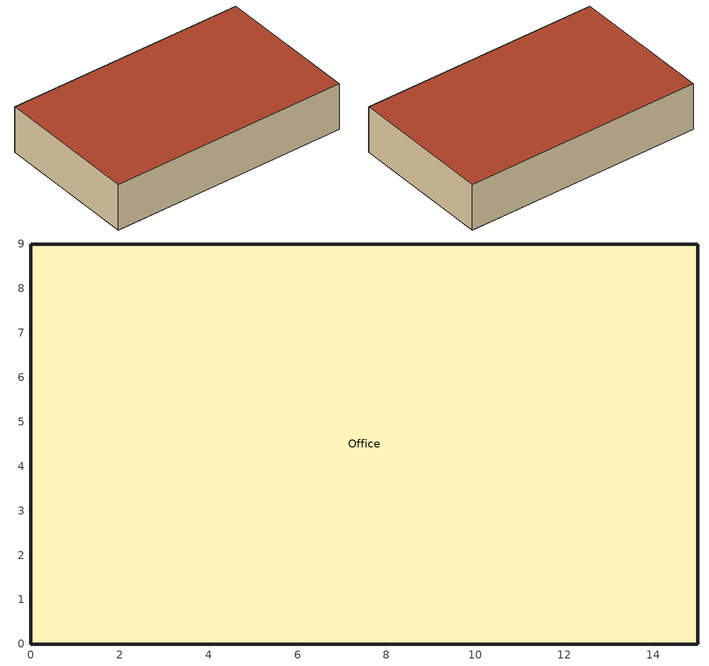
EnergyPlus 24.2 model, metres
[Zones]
Office
 floor ground (R31PARTF06): 0,0 15,0 15,9 0,9 z0
 wall outside (R13WALL): 0,0 15,0 15,9 0,9 0,0 z0:3
 roof outside (R31PARTF06): 0,9 15,9 15,0 0,0 z3
[Building]
Simple Office: North Axis {deg}=0; Terrain=City; Loads Convergence Tolerance Value=0.04; Temperature Convergence Tolerance Value {deltaC}=0.4; Solar Distribution=FullExterior; Maximum Number of Warmup Days=25; Minimum Number of Warmup Days=6
[Material] Roughness=Rough; Thermal Absorptance=0.9; Solar Absorptance=0.75; Visible Absorptance=0.75
Name | Thickness {m} | Conductivity {W/m-K} | Density {kg/m3} | Specific Heat {J/kg-K}
R13LAYER | 2.290965 | 0.044 | 608.7016 | 836.8
R31LAYER | 0.1016 | 0.043 | 10 | 1000
[Construction]
R13WALL: R13LAYER
R31PARTF06: R31LAYER
[Zone]
Office: Type=1; Multiplier=1; Ceiling Height {m}=autocalculate; Volume {m3}=autocalculate; Part of Total Floor Area=Yes
[People]
Office Occupancy: Zone or ZoneList=Office; Number of People Schedule=Office Occupancy; Number of People Calculation Method=people; Number of People=4; Fraction Radiant=0.3; Activity Level Schedule=Activity Level Schedule
[Lights]
Office Lighting: Zone or ZoneList=Office; Schedule=Office Lighting; Design Level Calculation Method=LightingLevel; Lighting Level {W}=1000; Return Air Fraction=0; Fraction Radiant=0.2; Fraction Visible=0.2; Fraction Replaceable=0
[ElectricEquipment]
Office Equipment: Zone or ZoneList=Office; Schedule=Office Lighting; Design Level Calculation Method=EquipmentLevel; Design Level {W}=500; Fraction Latent=0; Fraction Radiant=0.3; Fraction Lost=0.2
[ZoneControl:Thermostat] Zone or ZoneList=Office; Control Type Schedule=Dual Zone Control Type Sched; Control 1=Office Heating Setpoint; Control 2=Office Cooling Setpoint
Office Thermostat; Office Thermostat
[ThermostatSetpoint:DualSetpoint] Heating Setpoint Temperature Schedule=Office Heating Schedule; Cooling Setpoint Temperature Schedule=Office Cooling Schedule
Office Heating Setpoint; Office Cooling Setpoint
[Schedule:Compact]
Office Occupancy; Office Lighting: Through: 12/31, For: Weekdays, Until: 08:00, 0, Until: 18:00, 1, Until: 24:00, 0, For: Weekends, Until: 24:00, 0, For: Holiday, Until: 24:00, 0
Office Heating Schedule: Through: 12/31, For: AllDays, Until: 24:00, 21
Office Cooling Schedule: Through: 12/31, For: AllDays, Until: 24:00, 24
Activity Level Schedule: Through: 12/31, For: AllDays, Until: 24:00, 120
Dual Zone Control Type Sched: Through: 12/31, For: AllDays, Until: 24:00, 4
